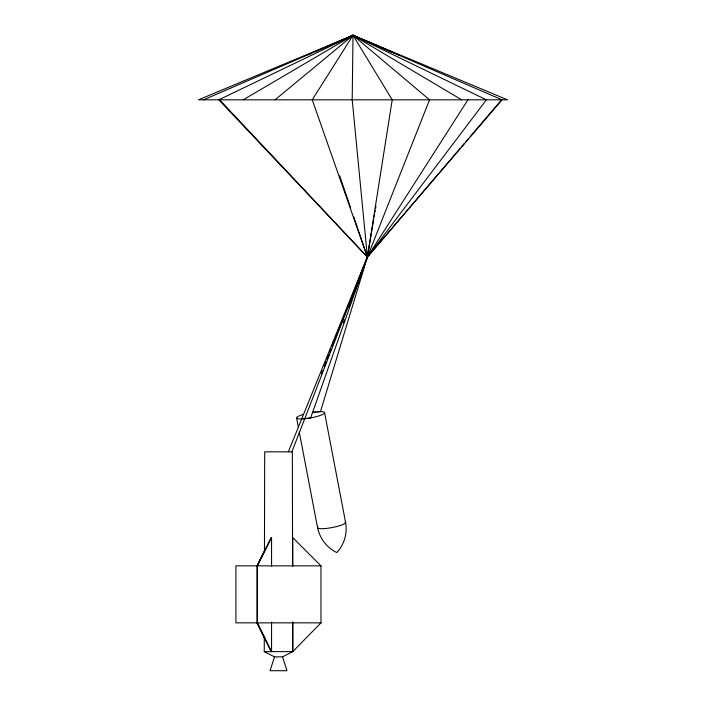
<?xml version="1.0" encoding="UTF-8"?>
<svg xmlns="http://www.w3.org/2000/svg" width="706" height="706" viewBox="0 0 706 706"><rect width="100%" height="100%" fill="white"/><g stroke="black" fill="none" stroke-linecap="round" stroke-linejoin="round"><path stroke-width="1.06" d="M264.282 636.265L264.256 651.629L292.769 651.629L320.974 622.851L320.974 565.85L292.769 537.645L292.769 566.141M264.468 550.636L264.679 451.84L292.337 451.84L292.584 566.009M288.339 451.84L367.394 257.019L502.019 99.82L353 35.3L198.518 99.82L507.482 99.82L353 35.3L352.206 99.82L367.394 257.019L320.462 411.624L312.529 412.48M373.756 219.072L367.394 257.019L310.64 417.934L303.624 418.879L310.64 417.934A14.261 2.586 -10.8 0 0 324.142 413.487A14.261 2.586 -10.8 0 0 317.559 411.748M374.118 216.91L374.48 214.739M374.842 212.568L375.213 210.397M375.574 208.235L375.936 206.064M274.493 656.862L270.045 670.7L286.971 670.7L282.532 656.862L274.493 656.862L264.265 651.612M343.292 323.004L344.422 319.906M348.94 307.534L353.088 296.193M354.589 292.072L367.394 257.019L429.548 99.82L353 35.3L203.575 99.82M291.887 451.84L367.394 257.019L467.937 99.82M321.38 373.809L322.598 370.729M324.213 366.635L326.225 361.516M327.037 359.469L329.049 354.341M329.861 352.294L331.07 349.223M332.279 346.143L334.697 340.001M335.509 337.953L337.53 332.826M338.333 330.779L367.394 257.019L392.209 99.82L353 35.3L325.819 47.073M257.09 565.85L264.874 550.292M271.069 651.629L256.966 622.851L256.966 565.85L271.069 537.645L271.563 537.645L257.461 565.85L257.461 622.851L271.563 651.629L271.563 622.039M380.296 47.152L353 35.3L312.246 99.82L367.394 257.019L460.206 148.313M461.627 146.645L464.486 143.3M465.916 141.624L468.06 139.117M470.196 136.611L501.613 99.82M275.066 99.82L353 35.3L486.39 99.82L367.394 257.019L218.816 99.82L353 35.3L354.915 36.377M351.111 36.421L353 35.3L461.671 99.82M243.199 99.82L353 35.3L354.668 36.686M282.532 656.862L292.761 651.612L292.769 622.039M346.081 38.645L353 35.3M307.692 54.918L310.711 53.612M316.756 50.991L318.768 50.117M320.78 49.252L323.798 47.937M321.115 565.85L235.901 565.85L235.901 622.851L321.115 622.851M382.317 48.026L391.415 51.979M364.596 40.145L399.852 55.5M219.61 99.82L367.394 257.019L353.547 216.415M257.09 622.851L264.618 638.198M339.701 175.812L350.705 208.085M324.601 412.719L345.587 522.431C347.59 533.127 344.272 544.6 336.841 552.56C326.922 547.9 319.694 538.334 317.559 527.629L299.256 431.895M296.582 417.908L298.426 427.589M292.708 621.995L292.769 651.629M271.563 537.645L271.563 566.141M302.592 418.949A14.261 2.586 -10.8 0 1 303.545 414.343M312.37 412.375A14.261 2.586 -10.8 0 1 315.909 411.898M345.102 521.84A14.261 2.586 -10.8 0 1 331.626 527.647A14.261 2.586 -10.8 0 1 318.027 526.861"/></g></svg>
